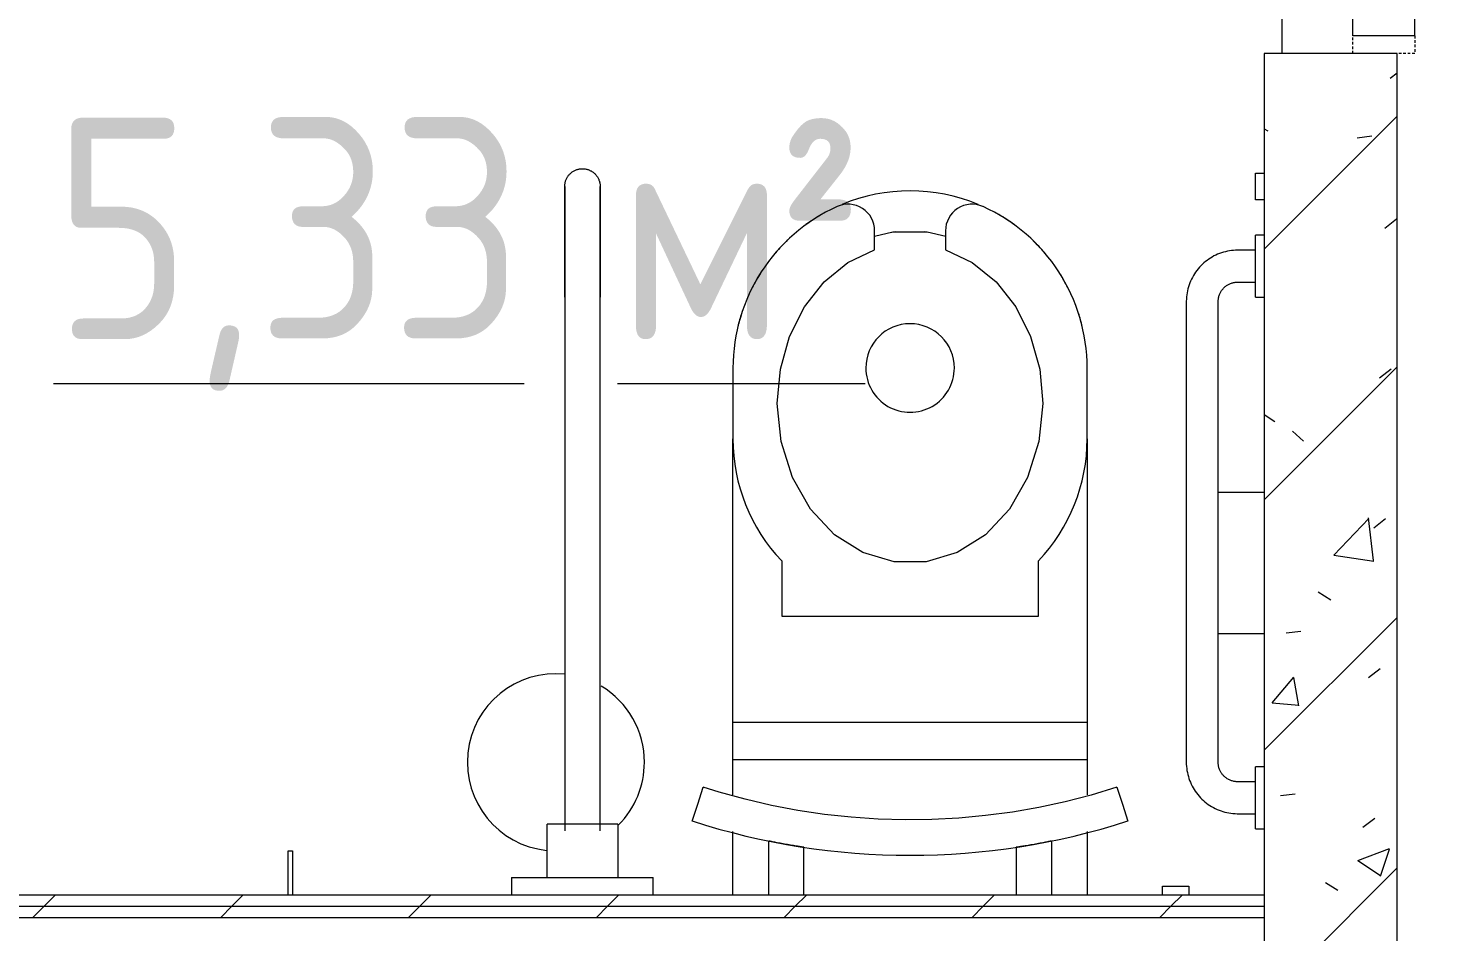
# Model space of a CAD drawing. Header units: millimetres. Extents: x -515342 to 330399, y -224905 to 507333.
# Drawn here: x -281892 to -280293, y 132972 to 133992 of the extents above; entities that cross this region are included whole.
import ezdxf

# ---------------------------------------------------------------- set-up
doc = ezdxf.new("R2010")
doc.units = ezdxf.units.MM
doc.linetypes.add('ASVP_Невидимые', pattern=[5, 3, -2])
for name, color, linetype, lineweight in [('Двери', 7, 'Continuous', 0), ('Марки помещений', 7, 'Continuous', 0), ('Оборудование', 7, 'Continuous', 0), ('Перекрытие', 7, 'Continuous', 0), ('Сантехника', 7, 'Continuous', 0), ('Стены внутренние', 7, 'Continuous', 0), ('Стены отделка', 7, 'Continuous', 0), ('Стены перегородки', 7, 'Continuous', 0), ('Стены штриховка', 7, 'Continuous', 0)]:
    doc.layers.add(name, color=color, linetype=linetype, lineweight=lineweight)
doc.styles.add('GOST Common_1', font='', dxfattribs={"width": 0.9, "height": 250})
doc.styles.add('GOST Common_2', font='', dxfattribs={"width": 0.9, "height": 250})
doc.styles.get('GOST Common_1').set_extended_font_data('GOST Common')
doc.styles.get('GOST Common_2').set_extended_font_data('GOST Common')
pattern_1 = [(45, (-374025.76, 123368.6), (-106.06602, 106.06602), [])]

# ---------------------------------------------------------------- blocks, each defined once
blk = doc.blocks.new('Дверь_Деревянная_1 полотно - АР_Дверь_Санузел_1000х2000h_полотно__Г_Пр-V1-О_АР_П_2__3_400_План 2 этажа')
at = {"layer": 'Двери', "linetype": 'ASVP_Невидимые', "lineweight": 18}
for p, q in [((-550, -25), (-530, -25)), ((550, -25), (530, -25)), ((-550, -95), (-550, -75)), ((550, -95), (550, -75)), ((-530, -95), (-550, -95)), ((530, -95), (550, -95))]:
    blk.add_line(p, q, dxfattribs=at)
at = {"layer": 'Двери', "lineweight": 18}
for p, q in [((-530, -25), (-490, -25)), ((-530, -95), (-530, -25)), ((-490, -25), (-490, -55)), ((490, -25), (490, -55)), ((530, -25), (490, -25)), ((530, -95), (530, -25)), ((-500, -55), (-500, -95)), ((-500, -55), (-490, -55)), ((500, -55), (490, -55)), ((500, -55), (500, -95)), ((-530, -95), (-500, -95)), ((-500, -95), (-500, -1095)), ((-460, -95), (-500, -95)), ((-460, -95), (-460, -1095)), ((530, -95), (500, -95)), ((-500, -1095), (-460, -1095))]:
    blk.add_line(p, q, dxfattribs=at)
blk.add_arc((-500, -95), 1000, 270, 360, dxfattribs=at)
blk = doc.blocks.new('Опорный поручень - Откидной поручень для унитаза-V67-О_АР_П_2__3_400_План 2 этажа')
at = {"layer": 'Оборудование'}
for p, q in [((88980, 10320), (88980, 9717.7)), ((89020, 9717.7), (89020, 10320)), ((89040, 9725), (88960, 9725)), ((88960, 9685), (88960, 9725)), ((89040, 9725), (89040, 9685)), ((88960, 9665), (88960, 9685)), ((89040, 9685), (89040, 9665)), ((88920, 9665), (89080, 9665)), ((88920, 9665), (88920, 9645)), ((89080, 9645), (89080, 9665))]:
    blk.add_line(p, q, dxfattribs=at)
at = {"layer": 'Оборудование', "flags": 128}
for points in [[(88980, 10445), (88980, 10445.8), (88980.1, 10446.6), (88980.1, 10447.4), (88980.3, 10448.2), (88980.4, 10449), (88980.6, 10449.8), (88980.8, 10450.5), (88981, 10451.3), (88981.3, 10452), (88981.6, 10452.8), (88981.9, 10453.5), (88982.3, 10454.2), (88982.6, 10454.9), (88983.1, 10455.6), (88983.5, 10456.3), (88984, 10456.9), (88984.4, 10457.6), (88985, 10458.2), (88985.5, 10458.8), (88986.1, 10459.3), (88986.7, 10459.9), (88987.3, 10460.4), (88987.9, 10460.9), (88988.5, 10461.4), (88989.2, 10461.8), (88989.9, 10462.2), (88990.6, 10462.6), (88991.3, 10463), (88992, 10463.3), (88992.8, 10463.6), (88993.5, 10463.9), (88994.3, 10464.2), (88995, 10464.4), (88995.8, 10464.6), (88996.6, 10464.7), (88997.4, 10464.8), (88998.2, 10464.9), (88999, 10465), (88999.8, 10465), (89000, 10465)], [(89000, 10465), (89000.8, 10465), (89001.6, 10464.9), (89002.4, 10464.9), (89003.2, 10464.7), (89004, 10464.6), (89004.8, 10464.4), (89005.5, 10464.2), (89006.3, 10464), (89007, 10463.7), (89007.8, 10463.4), (89008.5, 10463.1), (89009.2, 10462.7), (89009.9, 10462.4), (89010.6, 10461.9), (89011.3, 10461.5), (89011.9, 10461), (89012.6, 10460.6), (89013.2, 10460), (89013.8, 10459.5), (89014.3, 10458.9), (89014.9, 10458.3), (89015.4, 10457.7), (89015.9, 10457.1), (89016.4, 10456.5), (89016.8, 10455.8), (89017.2, 10455.1), (89017.6, 10454.4), (89018, 10453.7), (89018.3, 10453), (89018.6, 10452.2), (89018.9, 10451.5), (89019.2, 10450.7), (89019.4, 10450), (89019.6, 10449.2), (89019.7, 10448.4), (89019.8, 10447.6), (89019.9, 10446.8), (89020, 10446), (89020, 10445.2), (89020, 10445)], [(88980, 10320), (88980, 10325), (88980, 10330), (88980, 10335), (88980, 10339.9), (88980, 10344.8), (88980, 10349.7), (88980, 10354.5), (88980, 10359.3), (88980, 10364), (88980, 10368.7), (88980, 10373.2), (88980, 10377.7), (88980, 10382.1), (88980, 10386.4), (88980, 10390.6), (88980, 10394.6), (88980, 10398.6), (88980, 10402.4), (88980, 10406.1), (88980, 10409.7), (88980, 10413.1), (88980, 10416.3), (88980, 10419.5), (88980, 10422.4), (88980, 10425.2), (88980, 10427.8), (88980, 10430.2), (88980, 10432.5), (88980, 10434.6), (88980, 10436.5), (88980, 10438.2), (88980, 10439.8), (88980, 10441.1), (88980, 10442.2), (88980, 10443.2), (88980, 10443.9), (88980, 10444.5), (88980, 10444.8), (88980, 10445), (88980, 10445)], [(88980, 10445), (88980, 10444.9), (88980, 10444.6), (88980, 10444.1), (88980, 10443.4), (88980, 10442.5), (88980, 10441.4), (88980, 10440.1), (88980, 10438.7), (88980, 10437), (88980, 10435.1), (88980, 10433.1), (88980, 10430.9), (88980, 10428.5), (88980, 10425.9), (88980, 10423.2), (88980, 10420.3), (88980, 10417.2), (88980, 10414), (88980, 10410.6), (88980, 10407.1), (88980, 10403.4), (88980, 10399.6), (88980, 10395.7), (88980, 10391.7), (88980, 10387.5), (88980, 10383.3), (88980, 10378.9), (88980, 10374.5), (88980, 10369.9), (88980, 10365.3), (88980, 10360.6), (88980, 10355.8), (88980, 10351), (88980, 10346.2), (88980, 10341.2), (88980, 10336.3), (88980, 10331.3), (88980, 10326.3), (88980, 10321.3), (88980, 10320)], [(89020, 10320), (89020, 10325), (89020, 10330), (89020, 10335), (89020, 10339.9), (89020, 10344.8), (89020, 10349.7), (89020, 10354.5), (89020, 10359.3), (89020, 10364), (89020, 10368.7), (89020, 10373.2), (89020, 10377.7), (89020, 10382.1), (89020, 10386.4), (89020, 10390.6), (89020, 10394.6), (89020, 10398.6), (89020, 10402.4), (89020, 10406.1), (89020, 10409.7), (89020, 10413.1), (89020, 10416.3), (89020, 10419.5), (89020, 10422.4), (89020, 10425.2), (89020, 10427.8), (89020, 10430.2), (89020, 10432.5), (89020, 10434.6), (89020, 10436.5), (89020, 10438.2), (89020, 10439.8), (89020, 10441.1), (89020, 10442.2), (89020, 10443.2), (89020, 10443.9), (89020, 10444.5), (89020, 10444.8), (89020, 10445), (89020, 10445)], [(89020, 10445), (89020, 10444.9), (89020, 10444.6), (89020, 10444.1), (89020, 10443.4), (89020, 10442.5), (89020, 10441.4), (89020, 10440.1), (89020, 10438.7), (89020, 10437), (89020, 10435.1), (89020, 10433.1), (89020, 10430.9), (89020, 10428.5), (89020, 10425.9), (89020, 10423.2), (89020, 10420.3), (89020, 10417.2), (89020, 10414), (89020, 10410.6), (89020, 10407.1), (89020, 10403.4), (89020, 10399.6), (89020, 10395.7), (89020, 10391.7), (89020, 10387.5), (89020, 10383.3), (89020, 10378.9), (89020, 10374.5), (89020, 10369.9), (89020, 10365.3), (89020, 10360.6), (89020, 10355.8), (89020, 10351), (89020, 10346.2), (89020, 10341.2), (89020, 10336.3), (89020, 10331.3), (89020, 10326.3), (89020, 10321.3), (89020, 10320)]]:
    blk.add_lwpolyline(points, dxfattribs=at)
blk = doc.blocks.new('МГН_Санузел_Поручень горизонтальный - АР_Сантехнические приборы_МГН_Поручень горизонтальный-3156318-О_АР_П_2__3_400_План 2 этажа')
at = {"layer": 'Сантехника'}
for p, q in [((-595.8, 88), (-1115.8, 88)), ((-1115.8, 52), (-595.8, 52)), ((-1173.8, 30), (-1173.8, 10)), ((-1137.8, 10), (-1137.8, 30)), ((-573.8, 30), (-573.8, 10)), ((-537.8, 10), (-537.8, 30)), ((-1190.8, 10), (-1190.8, 0)), ((-1190.8, 10), (-1155.8, 10)), ((-1155.8, 10), (-1120.8, 10)), ((-1120.8, 0), (-1120.8, 10)), ((-590.8, 10), (-590.8, 0)), ((-590.8, 10), (-555.8, 10)), ((-555.8, 10), (-520.8, 10)), ((-520.8, 0), (-520.8, 10))]:
    blk.add_line(p, q, dxfattribs=at)
at = {"layer": 'Сантехника', "flags": 128}
for points in [[(-1115.8, 88), (-1118.1, 88), (-1120.4, 87.8), (-1122.7, 87.6), (-1125, 87.3), (-1127.3, 86.8), (-1129.6, 86.3), (-1131.8, 85.7), (-1134, 85.1), (-1136.2, 84.3), (-1138.4, 83.4), (-1140.5, 82.5), (-1142.6, 81.4), (-1144.6, 80.3), (-1146.6, 79.1), (-1148.5, 77.9), (-1150.4, 76.5), (-1152.3, 75.1), (-1154, 73.6), (-1155.8, 72), (-1157.4, 70.4), (-1159, 68.7), (-1160.5, 67), (-1161.9, 65.1), (-1163.3, 63.3), (-1164.6, 61.3), (-1165.8, 59.4), (-1166.9, 57.3), (-1168, 55.3), (-1169, 53.2), (-1169.9, 51), (-1170.7, 48.8), (-1171.4, 46.6), (-1172, 44.4), (-1172.5, 42.1), (-1173, 39.9), (-1173.3, 37.6), (-1173.6, 35.3), (-1173.7, 32.9), (-1173.8, 30.6), (-1173.8, 30)], [(-537.8, 30), (-537.8, 32.3), (-538, 34.6), (-538.2, 36.9), (-538.5, 39.2), (-539, 41.5), (-539.5, 43.8), (-540.1, 46), (-540.7, 48.2), (-541.5, 50.4), (-542.4, 52.6), (-543.3, 54.7), (-544.3, 56.8), (-545.5, 58.8), (-546.7, 60.8), (-547.9, 62.7), (-549.3, 64.6), (-550.7, 66.5), (-552.2, 68.2), (-553.8, 70), (-555.4, 71.6), (-557.1, 73.2), (-558.8, 74.7), (-560.7, 76.1), (-562.5, 77.5), (-564.5, 78.8), (-566.4, 80), (-568.5, 81.2), (-570.5, 82.2), (-572.6, 83.2), (-574.8, 84.1), (-577, 84.9), (-579.2, 85.6), (-581.4, 86.2), (-583.7, 86.7), (-585.9, 87.2), (-588.2, 87.5), (-590.5, 87.8), (-592.9, 87.9), (-595.2, 88), (-595.8, 88)], [(-1137.8, 30), (-1137.8, 30.9), (-1137.7, 31.8), (-1137.6, 32.6), (-1137.5, 33.5), (-1137.4, 34.4), (-1137.2, 35.2), (-1136.9, 36.1), (-1136.7, 36.9), (-1136.4, 37.8), (-1136.1, 38.6), (-1135.7, 39.4), (-1135.3, 40.2), (-1134.9, 40.9), (-1134.4, 41.7), (-1134, 42.4), (-1133.4, 43.1), (-1132.9, 43.8), (-1132.3, 44.5), (-1131.7, 45.2), (-1131.1, 45.8), (-1130.5, 46.4), (-1129.8, 47), (-1129.1, 47.5), (-1128.4, 48), (-1127.7, 48.5), (-1126.9, 49), (-1126.2, 49.4), (-1125.4, 49.8), (-1124.6, 50.2), (-1123.8, 50.5), (-1122.9, 50.8), (-1122.1, 51.1), (-1121.3, 51.3), (-1120.4, 51.5), (-1119.5, 51.7), (-1118.7, 51.8), (-1117.8, 51.9), (-1116.9, 52), (-1116, 52), (-1115.8, 52)], [(-595.8, 52), (-594.9, 52), (-594, 51.9), (-593.2, 51.8), (-592.3, 51.7), (-591.4, 51.6), (-590.6, 51.4), (-589.7, 51.1), (-588.9, 50.9), (-588, 50.6), (-587.2, 50.3), (-586.4, 49.9), (-585.6, 49.5), (-584.9, 49.1), (-584.1, 48.6), (-583.4, 48.2), (-582.7, 47.6), (-582, 47.1), (-581.3, 46.5), (-580.6, 45.9), (-580, 45.3), (-579.4, 44.7), (-578.8, 44), (-578.3, 43.3), (-577.8, 42.6), (-577.3, 41.9), (-576.8, 41.1), (-576.4, 40.4), (-576, 39.6), (-575.6, 38.8), (-575.3, 38), (-575, 37.1), (-574.7, 36.3), (-574.5, 35.5), (-574.3, 34.6), (-574.1, 33.7), (-574, 32.9), (-573.9, 32), (-573.8, 31.1), (-573.8, 30.2), (-573.8, 30)]]:
    blk.add_lwpolyline(points, dxfattribs=at)
blk = doc.blocks.new('Унитаз - Общественные _МГН_ - Объем смыва более 6_1 л-8752277-О_АР_П_2__3_400_План 2 этажа')
at = {"layer": 'Сантехника'}
for p, q in [((88.7, 246), (107.8, 239.8)), ((107.8, 239.8), (126.8, 233.7)), ((5, 200), (77, 200)), ((118.2, 200), (157.6, 200)), ((157.6, 200), (200, 200)), ((157.6, -200), (157.6, 200)), ((200, -200), (200, 200)), ((200, 200), (520, 200)), ((600, 200), (520, 200)), ((66.2, 160), (5, 160)), ((382.3, 145), (320, 145)), ((320, 145), (320, -145)), ((5, 120), (59.1, 120)), ((733.5, 40), (754.9, 40)), ((753.4, 20.7), (754, 16.1)), ((754, -16.1), (753.4, -20.7)), ((754.9, -40), (733.5, -40)), ((59.1, -120), (5, -120)), ((320, -145), (382.3, -145)), ((5, -160), (66.2, -160)), ((77, -200), (5, -200)), ((157.6, -200), (118.2, -200)), ((200, -200), (157.6, -200)), ((520, -200), (200, -200)), ((520, -200), (600, -200)), ((126.8, -233.7), (107.8, -239.8)), ((107.8, -239.8), (88.7, -246))]:
    blk.add_line(p, q, dxfattribs=at)
at = {"layer": 'Сантехника', "flags": 128}
for points in [[(126.8, -233.7), (118, -204.5), (110.4, -175.1), (104, -145.4), (98.8, -115.5), (94.8, -85.3), (92, -55.1), (90.4, -24.7), (90, 5.7), (90.9, 36.1), (92.9, 66.4), (96.2, 96.6), (100.6, 126.7), (106.3, 156.6), (113.2, 186.2), (121.2, 215.5), (126.8, 233.7)], [(560, -150), (516.9, -145.6), (476.3, -132.8), (440.6, -112.3), (411.9, -85.2), (391.7, -53.2), (381.3, -18.1), (381.3, 18.1), (391.7, 53.2), (411.9, 85.2), (440.6, 112.3), (476.3, 132.8), (516.9, 145.6), (560, 150)], [(560, 150), (598.7, 146.5), (635.6, 136.1), (669, 119.4), (697.2, 97.1), (719.1, 70.2), (733.5, 40)], [(748.7, 40.3), (753.6, 19.3), (753.6, -19.3), (748.7, -40.3)], [(733.5, -40), (719.1, -70.2), (697.2, -97.1), (669, -119.4), (635.6, -136.1), (598.7, -146.5), (560, -150)]]:
    blk.add_lwpolyline(points, dxfattribs=at)
at = {"layer": 'Сантехника'}
for centre, radius, start, end in [((850, 0), 800, 162.0951, 197.9049), ((520, 0), 200, 90, 133.5312), ((600, 0), 200, 24.3266, 90), ((600, 0), 200, 72.0106, 76.5027), ((600, 0), 200, 57.6191, 63.0038), ((600, 0), 200, 43.7417, 49.503), ((600, 0), 200, 30.0357, 36.0001), ((754.9, 70), 30, 270, 24.3266), ((600, 0), 200, 337.4028, 22.5972), ((600, 0), 50, 90, 270), ((600, 0), 50, 270, 90), ((754.9, -70), 30, 335.6734, 90), ((600, 0), 200, 270, 335.6734), ((600, 0), 200, 323.9999, 329.9643), ((600, 0), 200, 310.497, 316.2583), ((520, 0), 200, 226.4688, 270), ((600, 0), 200, 296.9962, 302.3809), ((600, 0), 200, 283.4973, 287.9894)]:
    blk.add_arc(centre, radius, start, end, dxfattribs=at)
for points, knots in [([(59.1, 120), (59.1, 120), (59.2, 120.8), (59.7, 124.4), (60.6, 129.9), (61.7, 136.5), (62.8, 142.4), (63.6, 146.8), (64.2, 150), (64.7, 152.9), (65.4, 156.2), (66, 159.2), (66.2, 160), (66.2, 160)], [0, 0, 0, 0, 0.111111, 0.222222, 0.333333, 0.444444, 0.555556, 0.611111, 0.666667, 0.722222, 0.777778, 0.888889, 1, 1, 1, 1]), ([(66.2, -160), (66.2, -160), (66, -159.2), (65.4, -156.2), (64.7, -152.9), (64.2, -150), (63.6, -146.8), (63, -143.5), (62.3, -140), (61.5, -135.4), (60.6, -129.9), (59.7, -124.4), (59.2, -120.8), (59.1, -120), (59.1, -120)], [0, 0, 0, 0, 0.111111, 0.222222, 0.277778, 0.333333, 0.388889, 0.444444, 0.5, 0.555556, 0.666667, 0.777778, 0.888889, 1, 1, 1, 1])]:
    blk.add_open_spline(points, degree=3, knots=knots, dxfattribs=at)
blk = doc.blocks.new('2D_МГН_Санузел_Аксессуары - АР_Сантехнические приборы_Автоматический диспансер для туалетной бумаги-V113-О_АР_П_2__3_400_План 2 этажа')
at = {"layer": 'Сантехника'}
for p, q in [((-189.1, 75), (-189.1, 127)), ((-29.1, 127), (-29.1, 75))]:
    blk.add_line(p, q, dxfattribs=at)
blk = doc.blocks.new('2D_МГН_Санузел_Аксессуары - АР_Сантехнические приборы_Комплект 1-V111-О_АР_П_2__3_400_План 2 этажа')
at = {"layer": 'Сантехника'}
for p, q in [((-124.1, 37.5), (-124.1, 47.5)), ((-124.1, 47.5), (-94.1, 47.5)), ((-94.1, 47.5), (-94.1, 37.5))]:
    blk.add_line(p, q, dxfattribs=at)
blk = doc.blocks.new('2D_МГН_Санузел_Аксессуары - АР_Сантехнические приборы_Корзина для мусора-V152-О_АР_П_2__3_400_План 2 этажа')
at = {"layer": 'Сантехника'}
for start, end in [(84.1302, 264), (360, 59.2718), (315.078, 360)]:
    blk.add_arc((-109.1, 187.5), 100, start, end, dxfattribs=at)
blk = doc.blocks.new('2D_МГН_Санузел_Аксессуары - АР_Сантехнические приборы_Система вызова помощи в санузел-10688741-О_АР_П_2__3_400_План 2 этажа')
at = {"layer": 'Сантехника'}
for p, q in [((-124.1, 75), (-124.1, 85)), ((-124.1, 85), (-94.1, 85)), ((-94.1, 85), (-94.1, 75))]:
    blk.add_line(p, q, dxfattribs=at)
blk = doc.blocks.new('2D_МГН_Санузел_Аксессуары - АР_Сантехнические приборы_Универсальный травмобезопасный держатель _крючок для костылей_-10688743-О_АР_П_2__3_400_План 2 этажа')
at = {"layer": 'Сантехника'}
for p, q in [((-111.6, 37.5), (-111.6, 87.5)), ((-111.6, 87.5), (-106.6, 87.5)), ((-106.6, 87.5), (-106.6, 37.5))]:
    blk.add_line(p, q, dxfattribs=at)

msp = doc.modelspace()

# ---------------------------------------------------------------- hatches: boundary and pattern name
at = {"layer": 'Стены внутренние'}
h = msp.add_hatch(dxfattribs=at)
h.set_pattern_fill('FP_2', color=256, style=0, pattern_type=2)
h.set_pattern_definition([(45, (-374025.76, 123368.6), (-141.42136, 141.42136), [])])
h.paths.add_polyline_path([(-280345.759, 132763.6058), (-280345.759, 133963.6058), (-280495.759, 133963.6058), (-280495.759, 132763.6058)])
h = msp.add_hatch(dxfattribs=at)
h.set_pattern_fill('FP_3', color=256, style=0, pattern_type=2)
h.set_pattern_definition([(50, (-374025.76, 123368.6), (364.3679, -31.8783), [38.1, -419.1]), (355, (-374025.76, 123368.6), (-70.4859, 382.1133), [30.48, -335.28]), (100.451, (-373995.4, 123365.95), (293.885, 350.2334), [32.38, -356.18]), (46.184, (-374025.76, 123470.2), (542.1585, -84.0858), [57.15, -628.65]), (96.636, (-373980.6, 123463.2), (474.805, 494.8554), [48.57, -534.27]), (351.184, (-374025.76, 123470.2), (474.8102, 494.85), [45.72, -502.92]), (21, (-373974.96, 123444.8), (303.2285, -204.5305), [38.1, -419.1]), (326, (-373974.96, 123444.8), (123.6039, 368.376), [30.48, -335.28]), (71.451, (-373949.7, 123427.76), (426.8341, 163.8427), [32.38, -356.18]), (37.5, (-374025.76, 123368.6), (6.17665, 169.11015), [16.764, -314.452, 16.764, -323.596, -336.55]), (37.5, (-374025.76, 123368.6), (6.17665, 169.11015), [-671.576, 16.764, -319.786]), (7.5, (-374025.76, 123368.6), (133.63888, 200.3615), [16.764, -177.292, 16.764, -306.832, -128.27]), (7.5, (-374025.76, 123368.6), (133.63888, 200.3615), [-517.652, 16.764, -111.506]), (327.5, (-374139.04, 123368.6), (271.18182, -11.45836), [16.764, -110.236, 16.764, -379.476, -525.78]), (327.5, (-374139.04, 123368.6), (271.18182, -11.45836), [-523.24, 16.764, -509.016]), (317.5, (-374189.84, 123368.6), (296.2585, 50.85285), [16.764, -148.336, 16.764, -246.38, -373.38]), (317.5, (-374189.84, 123368.6), (296.2585, 50.85285), [-428.244, 16.764, -356.616])])
h.paths.add_polyline_path([(-280345.759, 132763.6058), (-280345.759, 133963.6058), (-280495.759, 133963.6058), (-280495.759, 132763.6058)])
h = msp.add_hatch(dxfattribs=at)
h.set_pattern_fill('FP_6', color=256, style=0, pattern_type=2)
h.set_pattern_definition(pattern_1)
h.paths.add_polyline_path([(-281847.4006, 133001.1058), (-280495.759, 133001.1058), (-280495.759, 133013.6058), (-283095.759, 133013.6058), (-283095.759, 133001.1058), (-282065.5021, 133001.1058)])
h = msp.add_hatch(dxfattribs=at)
h.set_pattern_fill('FP_6', color=256, style=0, pattern_type=2)
h.set_pattern_definition(pattern_1)
h.paths.add_polyline_path([(-281847.4006, 132988.6058), (-280495.759, 132988.6058), (-280495.759, 133001.1058), (-283095.759, 133001.1058), (-283095.759, 132988.6058), (-282065.5021, 132988.6058)])

# ---------------------------------------------------------------- linework, layer by layer
at = {"layer": 'Перекрытие'}
msp.add_line((-280475.759, 135063.6058), (-280475.759, 133963.6058), dxfattribs=at)
at = {"layer": 'Стены отделка'}
msp.add_line((-280495.759, 133013.6058), (-283095.759, 133013.6058), dxfattribs=at)
at = {"layer": 'Стены перегородки'}
for p, q in [((-280345.759, 133963.6058), (-280495.759, 133963.6058)), ((-280495.759, 133963.6058), (-280495.759, 132763.6058)), ((-280345.759, 132763.6058), (-280345.759, 133963.6058))]:
    msp.add_line(p, q, dxfattribs=at)
at = {"layer": 'Стены штриховка'}
for p, q in [((-283095.759, 133001.1058), (-280495.759, 133001.1058)), ((-283095.759, 132988.6058), (-280495.759, 132988.6058))]:
    msp.add_line(p, q, dxfattribs=at)

# ---------------------------------------------------------------- block references
at = {"layer": 'Двери', "rotation": 90.0000000000002}
msp.add_blockref('Дверь_Деревянная_1 полотно - АР_Дверь_Санузел_1000х2000h_полотно__Г_Пр-V1-О_АР_П_2__3_400_План 2 этажа', (-280420.759, 134513.6058), dxfattribs=at)
at = {"layer": 'Оборудование'}
msp.add_blockref('Опорный поручень - Откидной поручень для унитаза-V67-О_АР_П_2__3_400_План 2 этажа', (-370265.759, 123368.6058), dxfattribs=at)
at = {"layer": 'Сантехника'}
for name, p, rotation in [('2D_МГН_Санузел_Аксессуары - АР_Сантехнические приборы_Система вызова помощи в санузел-10688741-О_АР_П_2__3_400_План 2 этажа', (-280420.759, 133922.6804), 90.0000000000002), ('Унитаз - Общественные _МГН_ - Объем смыва более 6_1 л-8752277-О_АР_П_2__3_400_План 2 этажа', (-280895.759, 133008.6058), 90.00000000000087), ('МГН_Санузел_Поручень горизонтальный - АР_Сантехнические приборы_МГН_Поручень горизонтальный-3156318-О_АР_П_2__3_400_План 2 этажа', (-280495.759, 134279.4015), 89.99999999999999), ('2D_МГН_Санузел_Аксессуары - АР_Сантехнические приборы_Автоматический диспансер для туалетной бумаги-V113-О_АР_П_2__3_400_План 2 этажа', (-280420.759, 133497.6804), 90.0000000000002)]:
    msp.add_blockref(name, p, dxfattribs=dict(at, rotation=rotation))
for name, p in [('2D_МГН_Санузел_Аксессуары - АР_Сантехнические приборы_Корзина для мусора-V152-О_АР_П_2__3_400_План 2 этажа', (-281186.6844, 132976.1058)), ('2D_МГН_Санузел_Аксессуары - АР_Сантехнические приборы_Универсальный травмобезопасный держатель _крючок для костылей_-10688743-О_АР_П_2__3_400_План 2 этажа', (-281486.6844, 132976.1058)), ('2D_МГН_Санузел_Аксессуары - АР_Сантехнические приборы_Комплект 1-V111-О_АР_П_2__3_400_План 2 этажа', (-280486.6844, 132976.1058))]:
    msp.add_blockref(name, p, dxfattribs=at)

# ---------------------------------------------------------------- texts
at = {"layer": 'Марки помещений', "char_height": 250, "attachment_point": 1}
for s, insert, width, style in [('\\L5,33 ', (-281863.0656, 133891.1714), 772.025062, 'GOST Common_1'), ('\\L\\fGOST Common|b0|i0|c238|p34|;\\W.9;\\L²', (-281047.4875, 133891.1714), 165.949312, 'GOST Common_2'), ('\\L\\fGOST Common|b0|i0|c204|p34|;\\W.9;\\Lм', (-281226.0813, 133891.1714), 216.455625, 'GOST Common_1')]:
    msp.add_mtext(s, dxfattribs=dict(at, insert=insert, width=width, style=style))

doc.saveas('drawing.dxf')
